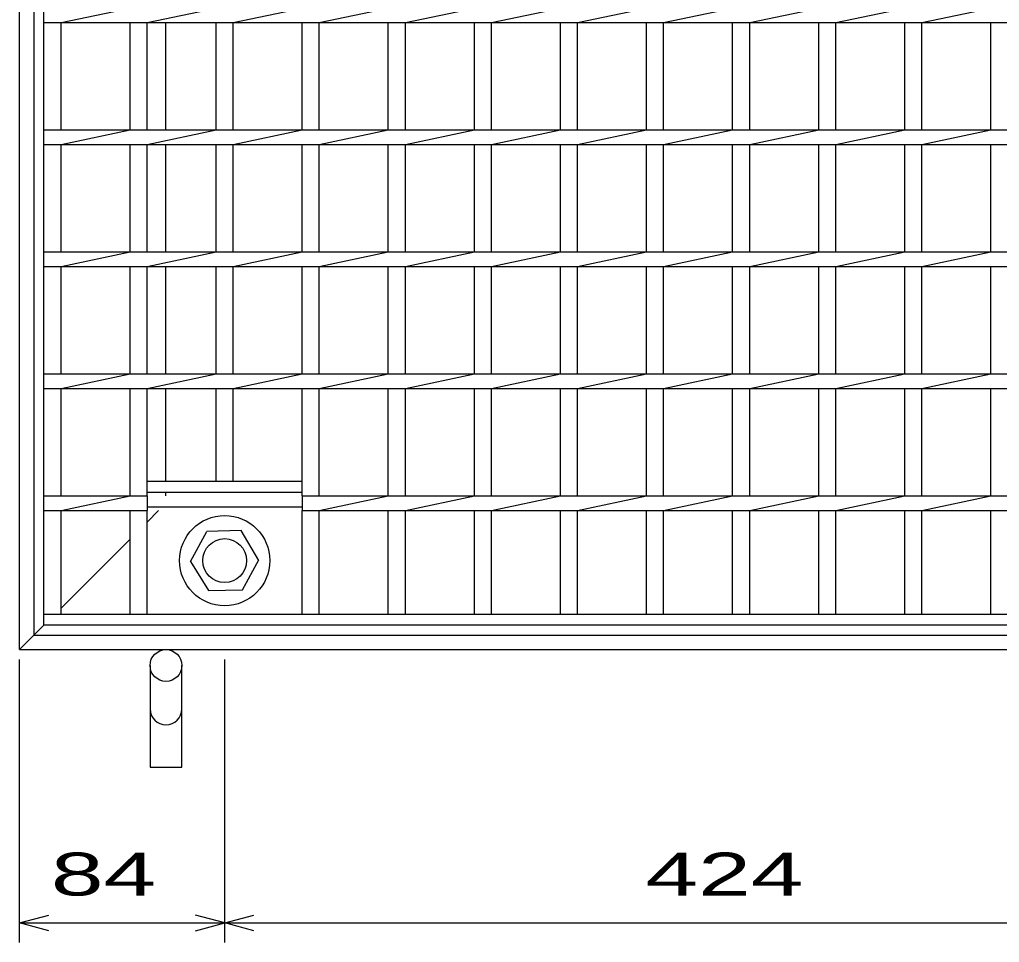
# Model space of a CAD drawing. Units: millimetres, scale not verified. Extents: x -1456 to 1385, y -1026 to 843.
# Drawn here: x -965 to -563.2, y -286.5 to 91.8 of the extents above; entities that cross this region are included whole.
import ezdxf
from ezdxf.enums import TextEntityAlignment as Align

# ---------------------------------------------------------------- set-up
doc = ezdxf.new("R2010")
doc.units = ezdxf.units.MM
doc.header["$LTSCALE"] = 8
doc.linetypes.add('DASHED', pattern=[7.5, 6, -1.5])
for name, color, linetype, lineweight in [('16', 3, 'Continuous', 25), ('19', 6, 'Continuous', 25), ('22', 4, 'Continuous', 25)]:
    doc.layers.add(name, color=color, linetype=linetype, lineweight=lineweight)
doc.styles.add('ベクトル', font='')
doc.styles.get('ベクトル').set_extended_font_data('ベクトル')

msp = doc.modelspace()

# ---------------------------------------------------------------- linework, layer by layer
at = {"layer": '16'}
for p, q in [((-955, -152), (-955, 389)), ((-955, 90.5), (-955, 96.5)), ((-948, 90.5), (-919.7, 96.5)), ((-912.7, 90.5), (-884.4, 96.5)), ((-877.4, 90.5), (-849.1, 96.5)), ((-842.1, 90.5), (-813.8, 96.5)), ((-806.8, 90.5), (-778.5, 96.5)), ((-771.5, 90.5), (-743.2, 96.5)), ((-736.2, 90.5), (-707.9, 96.5)), ((-700.9, 90.5), (-672.6, 96.5)), ((-665.6, 90.5), (-637.3, 96.5)), ((-630.3, 90.5), (-602, 96.5)), ((-595, 90.5), (-566.7, 96.5)), ((-955, 90.5), (-405, 90.5)), ((-948, 46.5), (-948, 90.5)), ((-919.7, 46.5), (-919.7, 90.5)), ((-912.7, 46.5), (-912.7, 90.5)), ((-884.4, 46.5), (-884.4, 90.5)), ((-877.4, 46.5), (-877.4, 90.5)), ((-849.1, 46.5), (-849.1, 90.5)), ((-842.1, 46.5), (-842.1, 90.5)), ((-813.8, 46.5), (-813.8, 90.5)), ((-806.8, 46.5), (-806.8, 90.5)), ((-778.5, 46.5), (-778.5, 90.5)), ((-771.5, 46.5), (-771.5, 90.5)), ((-743.2, 46.5), (-743.2, 90.5)), ((-736.2, 46.5), (-736.2, 90.5)), ((-707.9, 46.5), (-707.9, 90.5)), ((-700.9, 46.5), (-700.9, 90.5)), ((-672.6, 46.5), (-672.6, 90.5)), ((-665.6, 46.5), (-665.6, 90.5)), ((-637.3, 46.5), (-637.3, 90.5)), ((-630.3, 46.5), (-630.3, 90.5)), ((-602, 46.5), (-602, 90.5)), ((-595, 46.5), (-595, 90.5)), ((-566.7, 46.5), (-566.7, 90.5)), ((-955, 46.5), (-405, 46.5)), ((-955, 40.5), (-955, 46.5)), ((-948, 40.5), (-919.7, 46.5)), ((-912.7, 40.5), (-884.4, 46.5)), ((-877.4, 40.5), (-849.1, 46.5)), ((-842.1, 40.5), (-813.8, 46.5)), ((-806.8, 40.5), (-778.5, 46.5)), ((-771.5, 40.5), (-743.2, 46.5)), ((-736.2, 40.5), (-707.9, 46.5)), ((-700.9, 40.5), (-672.6, 46.5)), ((-665.6, 40.5), (-637.3, 46.5)), ((-630.3, 40.5), (-602, 46.5)), ((-595, 40.5), (-566.7, 46.5)), ((-955, 40.5), (-405, 40.5)), ((-948, -3.5), (-948, 40.5)), ((-919.7, -3.5), (-919.7, 40.5)), ((-912.7, -3.5), (-912.7, 40.5)), ((-884.4, -3.5), (-884.4, 40.5)), ((-877.4, -3.5), (-877.4, 40.5)), ((-849.1, -3.5), (-849.1, 40.5)), ((-842.1, -3.5), (-842.1, 40.5)), ((-813.8, -3.5), (-813.8, 40.5)), ((-806.8, -3.5), (-806.8, 40.5)), ((-778.5, -3.5), (-778.5, 40.5)), ((-771.5, -3.5), (-771.5, 40.5)), ((-743.2, -3.5), (-743.2, 40.5)), ((-736.2, -3.5), (-736.2, 40.5)), ((-707.9, -3.5), (-707.9, 40.5)), ((-700.9, -3.5), (-700.9, 40.5)), ((-672.6, -3.5), (-672.6, 40.5)), ((-665.6, -3.5), (-665.6, 40.5)), ((-637.3, -3.5), (-637.3, 40.5)), ((-630.3, -3.5), (-630.3, 40.5)), ((-602, -3.5), (-602, 40.5)), ((-595, -3.5), (-595, 40.5)), ((-566.7, -3.5), (-566.7, 40.5)), ((-955, -3.5), (-405, -3.5)), ((-955, -9.5), (-955, -3.5)), ((-948, -9.5), (-919.7, -3.5)), ((-912.7, -9.5), (-884.4, -3.5)), ((-877.4, -9.5), (-849.1, -3.5)), ((-842.1, -9.5), (-813.8, -3.5)), ((-806.8, -9.5), (-778.5, -3.5)), ((-771.5, -9.5), (-743.2, -3.5)), ((-736.2, -9.5), (-707.9, -3.5)), ((-700.9, -9.5), (-672.6, -3.5)), ((-665.6, -9.5), (-637.3, -3.5)), ((-630.3, -9.5), (-602, -3.5)), ((-595, -9.5), (-566.7, -3.5)), ((-955, -9.5), (-405, -9.5)), ((-948, -53.5), (-948, -9.5)), ((-919.7, -53.5), (-919.7, -9.5)), ((-912.7, -53.5), (-912.7, -9.5)), ((-884.4, -53.5), (-884.4, -9.5)), ((-877.4, -53.5), (-877.4, -9.5)), ((-849.1, -53.5), (-849.1, -9.5)), ((-842.1, -53.5), (-842.1, -9.5)), ((-813.8, -53.5), (-813.8, -9.5)), ((-806.8, -53.5), (-806.8, -9.5)), ((-778.5, -53.5), (-778.5, -9.5)), ((-771.5, -53.5), (-771.5, -9.5)), ((-743.2, -53.5), (-743.2, -9.5)), ((-736.2, -53.5), (-736.2, -9.5)), ((-707.9, -53.5), (-707.9, -9.5)), ((-700.9, -53.5), (-700.9, -9.5)), ((-672.6, -53.5), (-672.6, -9.5)), ((-665.6, -53.5), (-665.6, -9.5)), ((-637.3, -53.5), (-637.3, -9.5)), ((-630.3, -53.5), (-630.3, -9.5)), ((-602, -53.5), (-602, -9.5)), ((-595, -53.5), (-595, -9.5)), ((-566.7, -53.5), (-566.7, -9.5)), ((-955, -53.5), (-405, -53.5)), ((-955, -59.5), (-955, -53.5)), ((-948, -59.5), (-919.7, -53.5)), ((-912.7, -59.5), (-884.4, -53.5)), ((-877.4, -59.5), (-849.1, -53.5)), ((-842.1, -59.5), (-813.8, -53.5)), ((-806.8, -59.5), (-778.5, -53.5)), ((-771.5, -59.5), (-743.2, -53.5)), ((-736.2, -59.5), (-707.9, -53.5)), ((-700.9, -59.5), (-672.6, -53.5)), ((-665.6, -59.5), (-637.3, -53.5)), ((-630.3, -59.5), (-602, -53.5)), ((-595, -59.5), (-566.7, -53.5)), ((-955, -59.5), (-405, -59.5)), ((-948, -103.5), (-948, -59.5)), ((-919.7, -103.5), (-919.7, -59.5)), ((-912.7, -103.5), (-912.7, -59.5)), ((-884.4, -97.5), (-884.4, -59.5)), ((-877.4, -97.5), (-877.4, -59.5)), ((-849.1, -103.5), (-849.1, -59.5)), ((-842.1, -103.5), (-842.1, -59.5)), ((-813.8, -103.5), (-813.8, -59.5)), ((-806.8, -103.5), (-806.8, -59.5)), ((-778.5, -103.5), (-778.5, -59.5)), ((-771.5, -103.5), (-771.5, -59.5)), ((-743.2, -103.5), (-743.2, -59.5)), ((-736.2, -103.5), (-736.2, -59.5)), ((-707.9, -103.5), (-707.9, -59.5)), ((-700.9, -103.5), (-700.9, -59.5)), ((-672.6, -103.5), (-672.6, -59.5)), ((-665.6, -103.5), (-665.6, -59.5)), ((-637.3, -103.5), (-637.3, -59.5)), ((-630.3, -103.5), (-630.3, -59.5)), ((-602, -103.5), (-602, -59.5)), ((-595, -103.5), (-595, -59.5)), ((-566.7, -103.5), (-566.7, -59.5)), ((-912.7, -97.5), (-849.1, -97.5)), ((-912.7, -102), (-912.7, -97.5)), ((-849.1, -102), (-849.1, -97.5)), ((-955, -103.5), (-912.7, -103.5)), ((-955, -109.5), (-955, -103.5)), ((-948, -109.5), (-919.7, -103.5)), ((-912.7, -102), (-849.1, -102)), ((-912.7, -103.5), (-912.7, -109.5)), ((-849.1, -103.5), (-489.1, -103.5)), ((-849.1, -103.5), (-849.1, -109.5)), ((-842.1, -109.5), (-813.8, -103.5)), ((-806.8, -109.5), (-778.5, -103.5)), ((-771.5, -109.5), (-743.2, -103.5)), ((-736.2, -109.5), (-707.9, -103.5)), ((-700.9, -109.5), (-672.6, -103.5)), ((-665.6, -109.5), (-637.3, -103.5)), ((-630.3, -109.5), (-602, -103.5)), ((-595, -109.5), (-566.7, -103.5)), ((-912.7, -108), (-849.1, -108)), ((-955, -109.5), (-912.7, -109.5)), ((-948, -152), (-948, -109.5)), ((-919.7, -152), (-919.7, -109.5)), ((-912.7, -152), (-912.7, -109.5)), ((-849.1, -109.5), (-489.1, -109.5)), ((-849.1, -152), (-849.1, -109.5)), ((-842.1, -152), (-842.1, -109.5)), ((-813.8, -152), (-813.8, -109.5)), ((-806.8, -152), (-806.8, -109.5)), ((-778.5, -152), (-778.5, -109.5)), ((-771.5, -152), (-771.5, -109.5)), ((-743.2, -152), (-743.2, -109.5)), ((-736.2, -152), (-736.2, -109.5)), ((-707.9, -152), (-707.9, -109.5)), ((-700.9, -152), (-700.9, -109.5)), ((-672.6, -152), (-672.6, -109.5)), ((-665.6, -152), (-665.6, -109.5)), ((-637.3, -152), (-637.3, -109.5)), ((-630.3, -152), (-630.3, -109.5)), ((-602, -152), (-602, -109.5)), ((-595, -152), (-595, -109.5)), ((-566.7, -152), (-566.7, -109.5)), ((-894.896, -130.342), (-888.194, -118.05)), ((-874.198, -117.708), (-888.194, -118.05)), ((-866.9, -130), (-874.198, -117.708)), ((-894.896, -130.342), (-887.602, -142.292)), ((-873.606, -141.95), (-866.904, -129.658)), ((-887.602, -142.292), (-873.606, -141.95)), ((-955, -152), (-405, -152)), ((-955, -156.5), (-955, -152)), ((-955, -152), (-948, -152)), ((-919.7, -152), (-912.7, -152)), ((-884.4, -152), (-877.4, -152)), ((-849.1, -152), (-842.1, -152)), ((-813.8, -152), (-806.8, -152)), ((-778.5, -152), (-771.5, -152)), ((-743.2, -152), (-736.2, -152)), ((-707.9, -152), (-700.9, -152)), ((-672.6, -152), (-665.6, -152)), ((-637.3, -152), (-630.3, -152)), ((-602, -152), (-595, -152)), ((-566.7, -152), (-559.7, -152)), ((-405, -156.5), (-955, -156.5))]:
    msp.add_line(p, q, dxfattribs=at)
for radius in [18.5, 9]:
    msp.add_circle((-880.9, -130), radius, dxfattribs=at)
at = {"layer": '19'}
for p, q in [((-965, -166.5), (-965, 403.5)), ((-959, -160.5), (-959, 397.5)), ((-905, 46.5), (-905, 90.5)), ((-905, -3.5), (-905, 40.5)), ((-905, -53.5), (-905, -9.5)), ((-905, -97.5), (-905, -59.5)), ((-959, -160.5), (-401, -160.5)), ((-965, -166.5), (-395, -166.5)), ((-911.5, -173), (-911.5, -214.62)), ((-898.5, -214.62), (-898.5, -173)), ((-911.5, -214.62), (-898.5, -214.62))]:
    msp.add_line(p, q, dxfattribs=at)
at = {"layer": '19', "linetype": 'DASHED'}
for p, q in [((-905, -103.5), (-905, -102)), ((-912.7, -114.2), (-908, -109.5)), ((-948, -149.5), (-919.7, -121.2)), ((-965, -166.5), (-955, -156.5))]:
    msp.add_line(p, q, dxfattribs=at)
at = {"layer": '19'}
msp.add_circle((-905, -173), 6.5, dxfattribs=at)
msp.add_arc((-905, -190.84), 6.5, 180, 0, dxfattribs=at)
at = {"layer": '22'}
for p, q in [((-965, -286.5), (-965, -170.5)), ((-880.9, -286.5), (-880.9, -170.5)), ((-965, -278.5), (-953, -275.3)), ((-880.9, -278.5), (-892.9, -275.3)), ((-880.9, -278.5), (-868.9, -275.3)), ((-953, -281.7), (-965, -278.5)), ((-965, -278.5), (-880.9, -278.5)), ((-892.9, -281.7), (-880.9, -278.5)), ((-868.9, -281.7), (-880.9, -278.5)), ((-880.9, -278.5), (-457.3, -278.5))]:
    msp.add_line(p, q, dxfattribs=at)

# ---------------------------------------------------------------- texts
at = {"layer": '22', "color": 2, "style": 'ベクトル', "width": 1.65}
for s, p in [(' 84 ', (-962.95, -258.5)), (' 424 ', (-719.1, -258.5))]:
    msp.add_text(s, height=17.6, dxfattribs=at).set_placement(p, align=Align.MIDDLE_LEFT)

doc.saveas('drawing.dxf')
